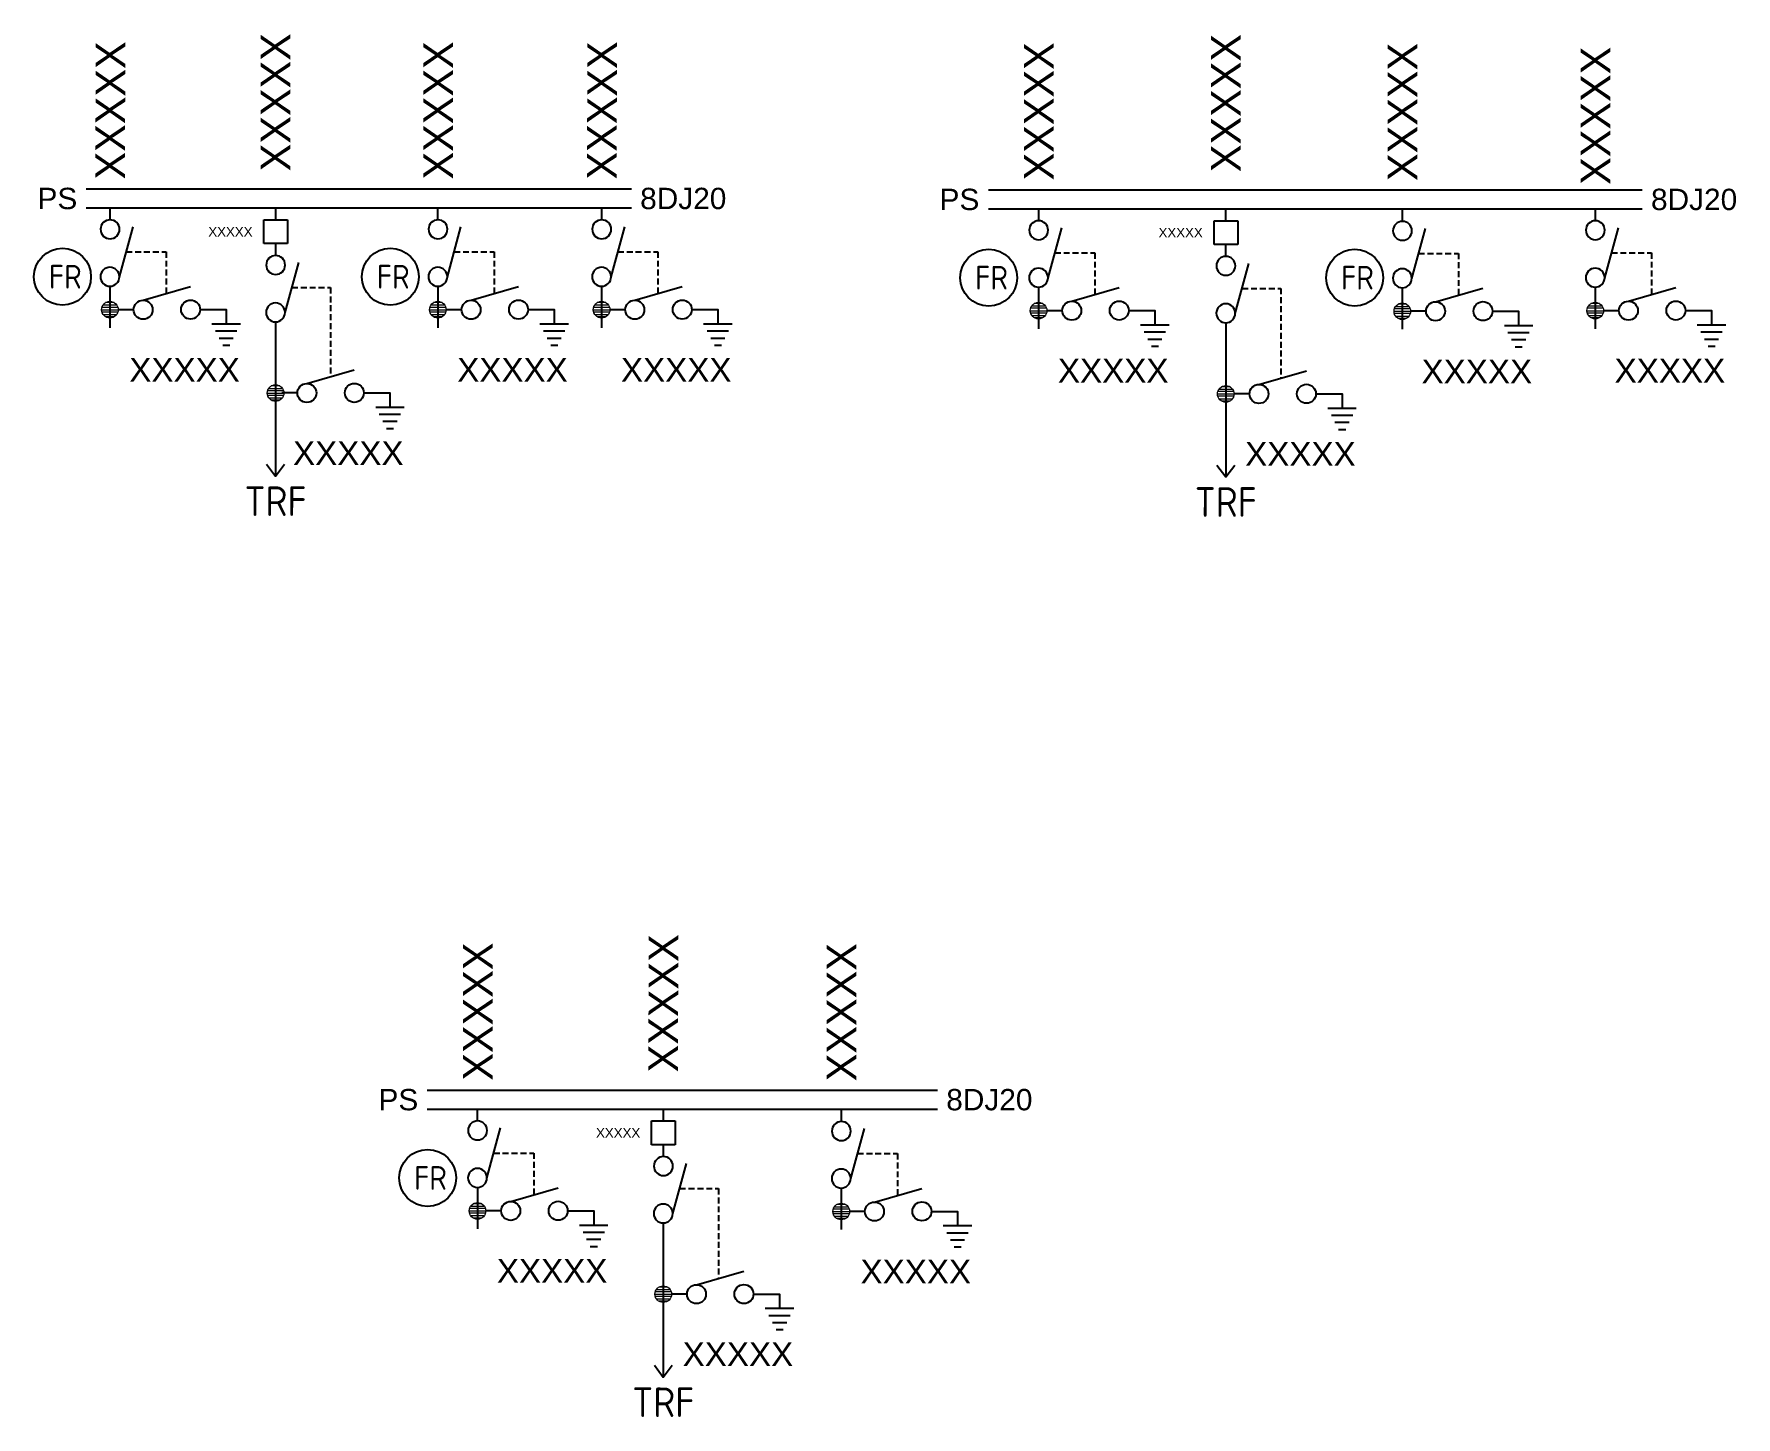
# Model space of a CAD drawing. Header units: metres. Extents: x 294059 to 294202, y 6261340 to 6261457.
import ezdxf
from ezdxf.enums import TextEntityAlignment as Align

# ---------------------------------------------------------------- set-up
doc = ezdxf.new("R2010")
doc.units = ezdxf.units.M
for name, pattern in [('A', [0]), ('CENTERX2', [4, 2.5, -0.5, 0.5, -0.5]), ('DASHED', [0.75, 0.5, -0.25])]:
    doc.linetypes.add(name, pattern=pattern)
doc.layers.get('0').update_dxf_attribs({"color": 6})
doc.layers.add('Equip_HV_NEW', color=2, linetype='Continuous')
doc.styles.add('ARIAL', font='arial.ttf', dxfattribs={"height": 2})
doc.styles.add('iecISOCP', font='isocp.shx')
doc.styles.add('IESYMBOL1', font='isocp.shx')
doc.styles.get("Standard").update_dxf_attribs({"font": 'arial.ttf'})
doc.styles.add('SWG_LABEL', font='arial.ttf')
doc.styles.add('SWITCH_LABEL', font='arial.ttf', dxfattribs={"height": 2.5})

# ---------------------------------------------------------------- blocks, each defined once
blk = doc.blocks.new('*U1')
for p, q in [((-1.6, 0), (-1.6, 45.94)), ((0, 0), (0, 45.94))]:
    blk.add_line(p, q)
at = {"style": 'ARIAL'}
blk.add_attdef('SWG_TYPE', text='', height=1.8, rotation=90, dxfattribs=at).set_placement((-0.8, 46.68), align=Align.MIDDLE_LEFT)
blk.add_attdef('SUB_TYPE', text='', height=1.8, rotation=90, dxfattribs=at).set_placement((-0.8, -0.76), align=Align.MIDDLE_RIGHT)
blk = doc.blocks.new('*U3')
for p, q in [((-1.6, 0), (-1.6, 55.1)), ((0, 0), (0, 55.1))]:
    blk.add_line(p, q)
at = {"style": 'ARIAL'}
blk.add_attdef('SWG_TYPE', text='', height=1.8, rotation=90, dxfattribs=at).set_placement((-0.8, 55.85), align=Align.MIDDLE_LEFT)
blk.add_attdef('SUB_TYPE', text='', height=1.8, rotation=90, dxfattribs=at).set_placement((-0.8, -0.76), align=Align.MIDDLE_RIGHT)
blk = doc.blocks.new('FAULT_INDIC_SE')
blk.add_circle((0, 0), 2.4)
at = {"insert": (-1.15, 1), "char_height": 2, "width": 2.7042, "attachment_point": 1, "style": 'iecISOCP'}
blk.add_mtext('FR', dxfattribs=at)
blk = doc.blocks.new('SWG_SIE_SU_NEW')
blk.add_line((5.81, 0.79), (1.59, 1.94))
at = {"linetype": 'A', "lineweight": 0}
for p, q in [((7.98, 0.35), (7.98, -0.37)), ((8.18, -0.58), (8.18, 0.56)), ((8.38, 0.66), (8.38, -0.68)), ((8.58, -0.71), (8.58, 0.69)), ((8.78, 0.66), (8.78, -0.68)), ((8.98, -0.59), (8.98, 0.56)), ((9.18, 0.35), (9.18, -0.38))]:
    blk.add_line(p, q, dxfattribs=at)
at = {"linetype": 'DASHED'}
blk.add_lwpolyline([(3.7, 1.36), (3.7, 4.73), (7.22, 4.73)], dxfattribs=at)
for points in [[(1, 0), (0, 0)], [(6.6, -0.01), (10.1, -0.01)]]:
    blk.add_lwpolyline(points)
for points in [[(1.8, -0.8, 1), (1.8, 0.8, 1)], [(5.8, -0.81, 1), (5.8, 0.79, 1)]]:
    blk.add_lwpolyline(points, format="xyb", close=True)
at = {"linetype": 'A', "lineweight": 0}
blk.add_circle((8.58, -0.01), 0.7, dxfattribs=at)
at = {"style": 'SWG_LABEL', "flags": 8}
blk.add_attdef('ASSET_NUM', text='', height=2.5, rotation=179.9544, dxfattribs=at).set_placement((-2.4, 0.01), align=Align.MIDDLE_LEFT)
at = {"flags": 1}
blk.add_attdef('Z', (0, 0), '', height=0.2, dxfattribs=at)
at = {"style": 'SWITCH_LABEL', "flags": 9}
blk.add_attdef('STREET_CODE', text='', height=0.2, dxfattribs=at).set_placement((0, 0), align=Align.MIDDLE_LEFT)
at = {"flags": 9}
for tag, p in [('ORIENTATION', (0, -0.2)), ('SUBURB', (0, -0.8)), ('STREETNAME', (0, -1)), ('PARENT', (0, -0.4)), ('USAGE', (0, -0.6)), ('LOCATION', (0, -1.2)), ('NOTES', (0, -1.4)), ('OWNED_BY', (0, -1.58)), ('OPERATED_BY', (-0.01, -1.8)), ('MAINTAINED_BY', (-0.01, -2.01))]:
    blk.add_attdef(tag, text='', height=0.2, dxfattribs=at).set_placement(p, align=Align.MIDDLE_LEFT)
blk = doc.blocks.new('SWG_SIE_ES_NEW')
for p, q in [((-5.79, 0.78), (-1.79, 1.93)), ((0.01, -1.21), (2.41, -1.21)), ((0.31, -1.81), (2.11, -1.81)), ((0.61, -2.41), (1.81, -2.41)), ((0.92, -3.01), (1.52, -3.01))]:
    blk.add_line(p, q)
for points in [[(-5.79, -0.82, -1), (-5.79, 0.78, -1)], [(-1.79, -0.81, -1), (-1.79, 0.79, -1)]]:
    blk.add_lwpolyline(points, format="xyb", close=True)
for points in [[(-6.59, -0.02), (-7.89, -0.02)], [(-0.99, -0.01), (1.21, -0.01), (1.21, -1.21)]]:
    blk.add_lwpolyline(points)
at = {"flags": 1}
blk.add_attdef('Z', (0, 0), '', height=0.2, dxfattribs=at)
at = {"style": 'SWITCH_LABEL', "flags": 9}
blk.add_attdef('STREET_CODE', text='', height=0.2, dxfattribs=at).set_placement((0, -0.2), align=Align.MIDDLE_LEFT)
at = {"flags": 9}
for tag, p in [('ORIENTATION', (0, -0.4)), ('SUBURB', (0, -1)), ('STREETNAME', (0, -1.2)), ('PARENT', (0, -0.6)), ('USAGE', (0, -0.8)), ('LOCATION', (0, -1.4)), ('OPERATED_BY', (-0.01, -2.02)), ('OWNED_BY', (0, -1.8)), ('MAINTAINED_BY', (-0.01, -2.23)), ('NOTES', (0, -1.6))]:
    blk.add_attdef(tag, text='', height=0.2, dxfattribs=at).set_placement(p, align=Align.MIDDLE_LEFT)
at = {"style": 'ARIAL', "flags": 8}
blk.add_attdef('ASSET_NUM', text='', height=2, dxfattribs=at).set_placement((14.3, -5.09), align=Align.MIDDLE_RIGHT)
blk = doc.blocks.new('SWG_SIE_TRF_NOES_NEW1')
blk.add_line((7.01, 0.8), (2.79, 1.95))
at = {"linetype": 'A', "lineweight": 0}
for p, q in [((13.2, 0.36), (13.2, -0.36)), ((13.4, -0.57), (13.4, 0.57)), ((13.6, 0.67), (13.6, -0.67)), ((13.8, -0.7), (13.8, 0.7)), ((14, 0.67), (14, -0.67)), ((14.2, -0.58), (14.2, 0.57)), ((14.4, 0.36), (14.4, -0.36))]:
    blk.add_line(p, q, dxfattribs=at)
for points in [[(-0.8, 0.01), (-1.8, 0.01)], [(2.2, 0.01), (1.2, 0.01)], [(19.8, -0.75), (20.8, 0), (19.8, 0.75)], [(7.8, 0), (20.79, 0)]]:
    blk.add_lwpolyline(points)
for points in [[(3, -0.79, 1), (3, 0.81, 1)], [(7, -0.8, 1), (7, 0.8, 1)]]:
    blk.add_lwpolyline(points, format="xyb", close=True)
blk.add_circle((13.8, 0), 0.7, dxfattribs=at)
at = {"style": 'IESYMBOL1'}
blk.add_text('TRF', height=2.5, rotation=89.9826, dxfattribs=at).set_placement((22.91, 0), align=Align.MIDDLE_CENTER)
at = {"flags": 1}
blk.add_attdef('Z', (0, 0), '', height=0.2, dxfattribs=at)
at = {"style": 'SWITCH_LABEL', "flags": 9}
blk.add_attdef('STREET_CODE', text='', height=0.2, dxfattribs=at).set_placement((0, -0.2), align=Align.MIDDLE_LEFT)
at = {"flags": 9}
for tag, p in [('ORIENTATION', (0, -0.4)), ('SUBURB', (0, -1)), ('STREETNAME', (0, -1.2)), ('PARENT', (0, -0.6)), ('USAGE', (0, -0.8)), ('LOCATION', (0, -1.4)), ('NOTES', (0, -1.6))]:
    blk.add_attdef(tag, text='', height=0.2, dxfattribs=at).set_placement(p, align=Align.MIDDLE_LEFT)
blk = doc.blocks.new('SWG_SIE_TRF_CB_NOES_NEW')
at = {"layer": 'Equip_HV_NEW', "linetype": 'DASHED'}
blk.add_lwpolyline([(6.9, 1.38), (6.9, 4.64), (14.42, 4.64)], dxfattribs=at)
at = {"layer": 'Equip_HV_NEW', "linetype": 'CENTERX2'}
blk.add_blockref('SWG_SIE_TRF_NOES_NEW1', (2, 0), dxfattribs=at)
at = {"style": 'ARIAL', "flags": 8}
blk.add_attdef('ASSET_NUM', text='', height=2, dxfattribs=at).set_placement((0.29, 1.14), align=Align.MIDDLE_RIGHT)
at = {"flags": 1}
blk.add_attdef('Z', (12.14, 0.45), '', height=0.2, dxfattribs=at)
at = {"style": 'SWITCH_LABEL', "flags": 9}
blk.add_attdef('STREET_CODE', text='', height=0.2, dxfattribs=at).set_placement((12.14, 0.25), align=Align.MIDDLE_LEFT)
at = {"flags": 9}
for tag, p in [('ORIENTATION', (12.14, 0.05)), ('SUBURB', (12.14, -0.55)), ('STREETNAME', (12.14, -0.75)), ('PARENT', (12.14, -0.15)), ('USAGE', (12.14, -0.35)), ('LOCATION', (12.14, -0.95)), ('NOTES', (12.14, -1.15)), ('OWNED_BY', (12.14, -1.36)), ('OPERATED_BY', (12.14, -1.58)), ('MAINTAINED_BY', (12.14, -1.79))]:
    blk.add_attdef(tag, text='', height=0.2, dxfattribs=at).set_placement(p, align=Align.MIDDLE_LEFT)
blk = doc.blocks.new('CB_SUB_NEW')
at = {"linetype": 'CENTERX2'}
blk.add_lwpolyline([(-1, 1), (1, 1), (1, -1), (-1, -1)], close=True, dxfattribs=at)
blk.add_attdef('ASSET_NUMBER', text='', height=0.8, dxfattribs=at).set_placement((-1.95, 0), align=Align.MIDDLE_RIGHT)
blk = doc.blocks.new('A$C45EB7C6F')
at = {"layer": 'Equip_HV_NEW', "linetype": 'CENTERX2'}
ref = blk.add_blockref('SWG_SIE_TRF_CB_NOES_NEW', (24.19, 23.04), dxfattribs=dict(at, rotation=270))
ref.add_attrib('ASSET_NUM', 'XXXXX', dxfattribs={"layer": '0', "height": 2.5, "rotation": 89.9544, "style": 'SWG_LABEL'}).set_placement((24.19, 25.94), align=Align.MIDDLE_LEFT)
at = {"layer": 'Equip_HV_NEW'}
ref = blk.add_blockref('SWG_SIE_SU_NEW', (8.42, 22.84), dxfattribs=dict(at, rotation=270))
ref.add_attrib('ASSET_NUM', 'XXXXX', dxfattribs={"layer": '0', "height": 2.5, "rotation": 89.9544, "style": 'SWG_LABEL'}).set_placement((8.43, 25.24), align=Align.MIDDLE_LEFT)
ref = blk.add_blockref('SWG_SIE_SU_NEW', (39.08, 22.79), dxfattribs=dict(at, rotation=270))
ref.add_attrib('ASSET_NUM', 'XXXXX', dxfattribs={"layer": '0', "height": 2.5, "rotation": 89.9544, "style": 'SWG_LABEL'}).set_placement((39.09, 25.19), align=Align.MIDDLE_LEFT)
ref = blk.add_blockref('SWG_SIE_SU_NEW', (55.34, 22.84), dxfattribs=dict(at, rotation=270))
ref.add_attrib('ASSET_NUM', 'XXXXX', dxfattribs={"layer": '0', "height": 2.5, "rotation": 89.9544, "style": 'SWG_LABEL'}).set_placement((55.35, 24.87), align=Align.MIDDLE_LEFT)
at = {"layer": 'Equip_HV_NEW', "rotation": 270}
blk.add_blockref('*U3', (4.18, 22.84), dxfattribs=at).add_auto_attribs({'SUB_TYPE': 'PS', 'SWG_TYPE': '8DJ20'})
at = {"layer": 'Equip_HV_NEW', "linetype": 'CENTERX2'}
blk.add_blockref('CB_SUB_NEW', (24.2, 20.84), dxfattribs=at).add_auto_attribs({'ASSET_NUMBER': 'XXXXX'})
for p in [(4.21, 17.04), (35.05, 17.04)]:
    blk.add_blockref('FAULT_INDIC_SE', p, dxfattribs=at)
ref = blk.add_blockref('SWG_SIE_ES_NEW', (17, 14.28), dxfattribs=at)
ref.add_attrib('ASSET_NUM', 'XXXXX', dxfattribs={"layer": '0', "height": 2, "style": 'ARIAL'}).set_placement((19.36, 9.2), align=Align.MIDDLE_RIGHT)
ref = blk.add_blockref('SWG_SIE_ES_NEW', (47.66, 14.23), dxfattribs=at)
ref.add_attrib('ASSET_NUM', 'XXXXX', dxfattribs={"layer": '0', "height": 2, "style": 'ARIAL'}).set_placement((50.01, 9.14), align=Align.MIDDLE_RIGHT)
ref = blk.add_blockref('SWG_SIE_ES_NEW', (63.92, 14.28), dxfattribs=at)
ref.add_attrib('ASSET_NUM', 'XXXXX', dxfattribs={"layer": '0', "height": 2, "style": 'ARIAL'}).set_placement((66.28, 9.2), align=Align.MIDDLE_RIGHT)
ref = blk.add_blockref('SWG_SIE_ES_NEW', (32.78, 7.26), dxfattribs=at)
ref.add_attrib('ASSET_NUM', 'XXXXX', dxfattribs={"layer": '0', "height": 2, "style": 'ARIAL'}).set_placement((35.14, 2.18), align=Align.MIDDLE_RIGHT)
blk = doc.blocks.new('*U8')
for p, q in [((-1.6, 0), (-1.6, 43)), ((0, 0), (0, 43))]:
    blk.add_line(p, q)
at = {"style": 'ARIAL'}
blk.add_attdef('SWG_TYPE', text='', height=1.8, rotation=90, dxfattribs=at).set_placement((-0.8, 43.74), align=Align.MIDDLE_LEFT)
blk.add_attdef('SUB_TYPE', text='', height=1.8, rotation=90, dxfattribs=at).set_placement((-0.8, -0.76), align=Align.MIDDLE_RIGHT)
blk = doc.blocks.new('8DJ20_2_Feeder_CB')
at = {"layer": 'Equip_HV_NEW', "linetype": 'CENTERX2'}
ref = blk.add_blockref('SWG_SIE_TRF_CB_NOES_NEW', (19.89, 0.2), dxfattribs=dict(at, rotation=270))
ref.add_attrib('ASSET_NUM', 'XXXXX', dxfattribs={"layer": '0', "height": 2.5, "rotation": 89.9544, "style": 'SWG_LABEL'}).set_placement((19.89, 3.1), align=Align.MIDDLE_LEFT)
at = {"layer": 'Equip_HV_NEW'}
ref = blk.add_blockref('SWG_SIE_SU_NEW', (4.24, 0), dxfattribs=dict(at, rotation=270))
ref.add_attrib('ASSET_NUM', 'XXXXX', dxfattribs={"layer": '0', "height": 2.5, "rotation": 89.9544, "style": 'SWG_LABEL'}).set_placement((4.25, 2.4), align=Align.MIDDLE_LEFT)
ref = blk.add_blockref('SWG_SIE_SU_NEW', (34.9, -0.05), dxfattribs=dict(at, rotation=270))
ref.add_attrib('ASSET_NUM', 'XXXXX', dxfattribs={"layer": '0', "height": 2.5, "rotation": 89.9544, "style": 'SWG_LABEL'}).set_placement((34.91, 2.35), align=Align.MIDDLE_LEFT)
at = {"layer": 'Equip_HV_NEW', "rotation": 270}
blk.add_blockref('*U8', (0, 0), dxfattribs=at).add_auto_attribs({'SUB_TYPE': 'PS', 'SWG_TYPE': '8DJ20'})
at = {"layer": 'Equip_HV_NEW', "linetype": 'CENTERX2'}
blk.add_blockref('CB_SUB_NEW', (19.9, -2), dxfattribs=at).add_auto_attribs({'ASSET_NUMBER': 'XXXXX'})
blk.add_blockref('FAULT_INDIC_SE', (0.03, -5.8), dxfattribs=at)
ref = blk.add_blockref('SWG_SIE_ES_NEW', (12.82, -8.56), dxfattribs=at)
ref.add_attrib('ASSET_NUM', 'XXXXX', dxfattribs={"layer": '0', "height": 2, "style": 'ARIAL'}).set_placement((15.18, -13.64), align=Align.MIDDLE_RIGHT)
ref = blk.add_blockref('SWG_SIE_ES_NEW', (43.48, -8.61), dxfattribs=at)
ref.add_attrib('ASSET_NUM', 'XXXXX', dxfattribs={"layer": '0', "height": 2, "style": 'ARIAL'}).set_placement((45.83, -13.7), align=Align.MIDDLE_RIGHT)
ref = blk.add_blockref('SWG_SIE_ES_NEW', (28.48, -15.58), dxfattribs=at)
ref.add_attrib('ASSET_NUM', 'XXXXX', dxfattribs={"layer": '0', "height": 2, "style": 'ARIAL'}).set_placement((30.84, -20.66), align=Align.MIDDLE_RIGHT)

msp = doc.modelspace()

# ---------------------------------------------------------------- block references
at = {"linetype": 'CENTERX2'}
for name, p in [('A$C45EB7C6F', (294134.82, 6261419.31)), ('8DJ20_2_Feeder_CB', (294091.71, 6261366.25))]:
    msp.add_blockref(name, p, dxfattribs=at)
at = {"layer": 'Equip_HV_NEW'}
ref = msp.add_blockref('SWG_SIE_SU_NEW', (294064.97, 6261442.23), dxfattribs=dict(at, rotation=270))
ref.add_attrib('ASSET_NUM', 'XXXXX', dxfattribs={"layer": '0', "height": 2.5, "rotation": 89.9544, "style": 'SWG_LABEL'}).set_placement((294064.99, 6261444.63), align=Align.MIDDLE_LEFT)
at = {"layer": 'Equip_HV_NEW', "linetype": 'CENTERX2'}
ref = msp.add_blockref('SWG_SIE_TRF_CB_NOES_NEW', (294078.92, 6261442.42), dxfattribs=dict(at, rotation=270))
ref.add_attrib('ASSET_NUM', 'XXXXX', dxfattribs={"layer": '0', "height": 2.5, "rotation": 89.9544, "style": 'SWG_LABEL'}).set_placement((294078.92, 6261445.32), align=Align.MIDDLE_LEFT)
at = {"layer": 'Equip_HV_NEW'}
ref = msp.add_blockref('SWG_SIE_SU_NEW', (294092.61, 6261442.23), dxfattribs=dict(at, rotation=270))
ref.add_attrib('ASSET_NUM', 'XXXXX', dxfattribs={"layer": '0', "height": 2.5, "rotation": 89.9544, "style": 'SWG_LABEL'}).set_placement((294092.63, 6261444.63), align=Align.MIDDLE_LEFT)
ref = msp.add_blockref('SWG_SIE_SU_NEW', (294106.41, 6261442.23), dxfattribs=dict(at, rotation=270))
ref.add_attrib('ASSET_NUM', 'XXXXX', dxfattribs={"layer": '0', "height": 2.5, "rotation": 89.9544, "style": 'SWG_LABEL'}).set_placement((294106.43, 6261444.63), align=Align.MIDDLE_LEFT)
at = {"layer": 'Equip_HV_NEW', "rotation": 270}
msp.add_blockref('*U1', (294062.97, 6261442.23), dxfattribs=at).add_auto_attribs({'SUB_TYPE': 'PS', 'SWG_TYPE': '8DJ20'})
at = {"layer": 'Equip_HV_NEW', "linetype": 'CENTERX2'}
msp.add_blockref('CB_SUB_NEW', (294078.93, 6261440.22), dxfattribs=at).add_auto_attribs({'ASSET_NUMBER': 'XXXXX'})
for p in [(294060.96, 6261436.43), (294088.6, 6261436.43)]:
    msp.add_blockref('FAULT_INDIC_SE', p, dxfattribs=at)
ref = msp.add_blockref('SWG_SIE_ES_NEW', (294073.55, 6261433.67), dxfattribs=at)
ref.add_attrib('ASSET_NUM', 'XXXXX', dxfattribs={"layer": '0', "height": 2, "style": 'ARIAL'}).set_placement((294075.91, 6261428.58), align=Align.MIDDLE_RIGHT)
ref = msp.add_blockref('SWG_SIE_ES_NEW', (294101.19, 6261433.67), dxfattribs=at)
ref.add_attrib('ASSET_NUM', 'XXXXX', dxfattribs={"layer": '0', "height": 2, "style": 'ARIAL'}).set_placement((294103.55, 6261428.58), align=Align.MIDDLE_RIGHT)
ref = msp.add_blockref('SWG_SIE_ES_NEW', (294114.99, 6261433.67), dxfattribs=at)
ref.add_attrib('ASSET_NUM', 'XXXXX', dxfattribs={"layer": '0', "height": 2, "style": 'ARIAL'}).set_placement((294117.35, 6261428.58), align=Align.MIDDLE_RIGHT)
ref = msp.add_blockref('SWG_SIE_ES_NEW', (294087.35, 6261426.65), dxfattribs=at)
ref.add_attrib('ASSET_NUM', 'XXXXX', dxfattribs={"layer": '0', "height": 2, "style": 'ARIAL'}).set_placement((294089.71, 6261421.56), align=Align.MIDDLE_RIGHT)

doc.saveas('drawing.dxf')
